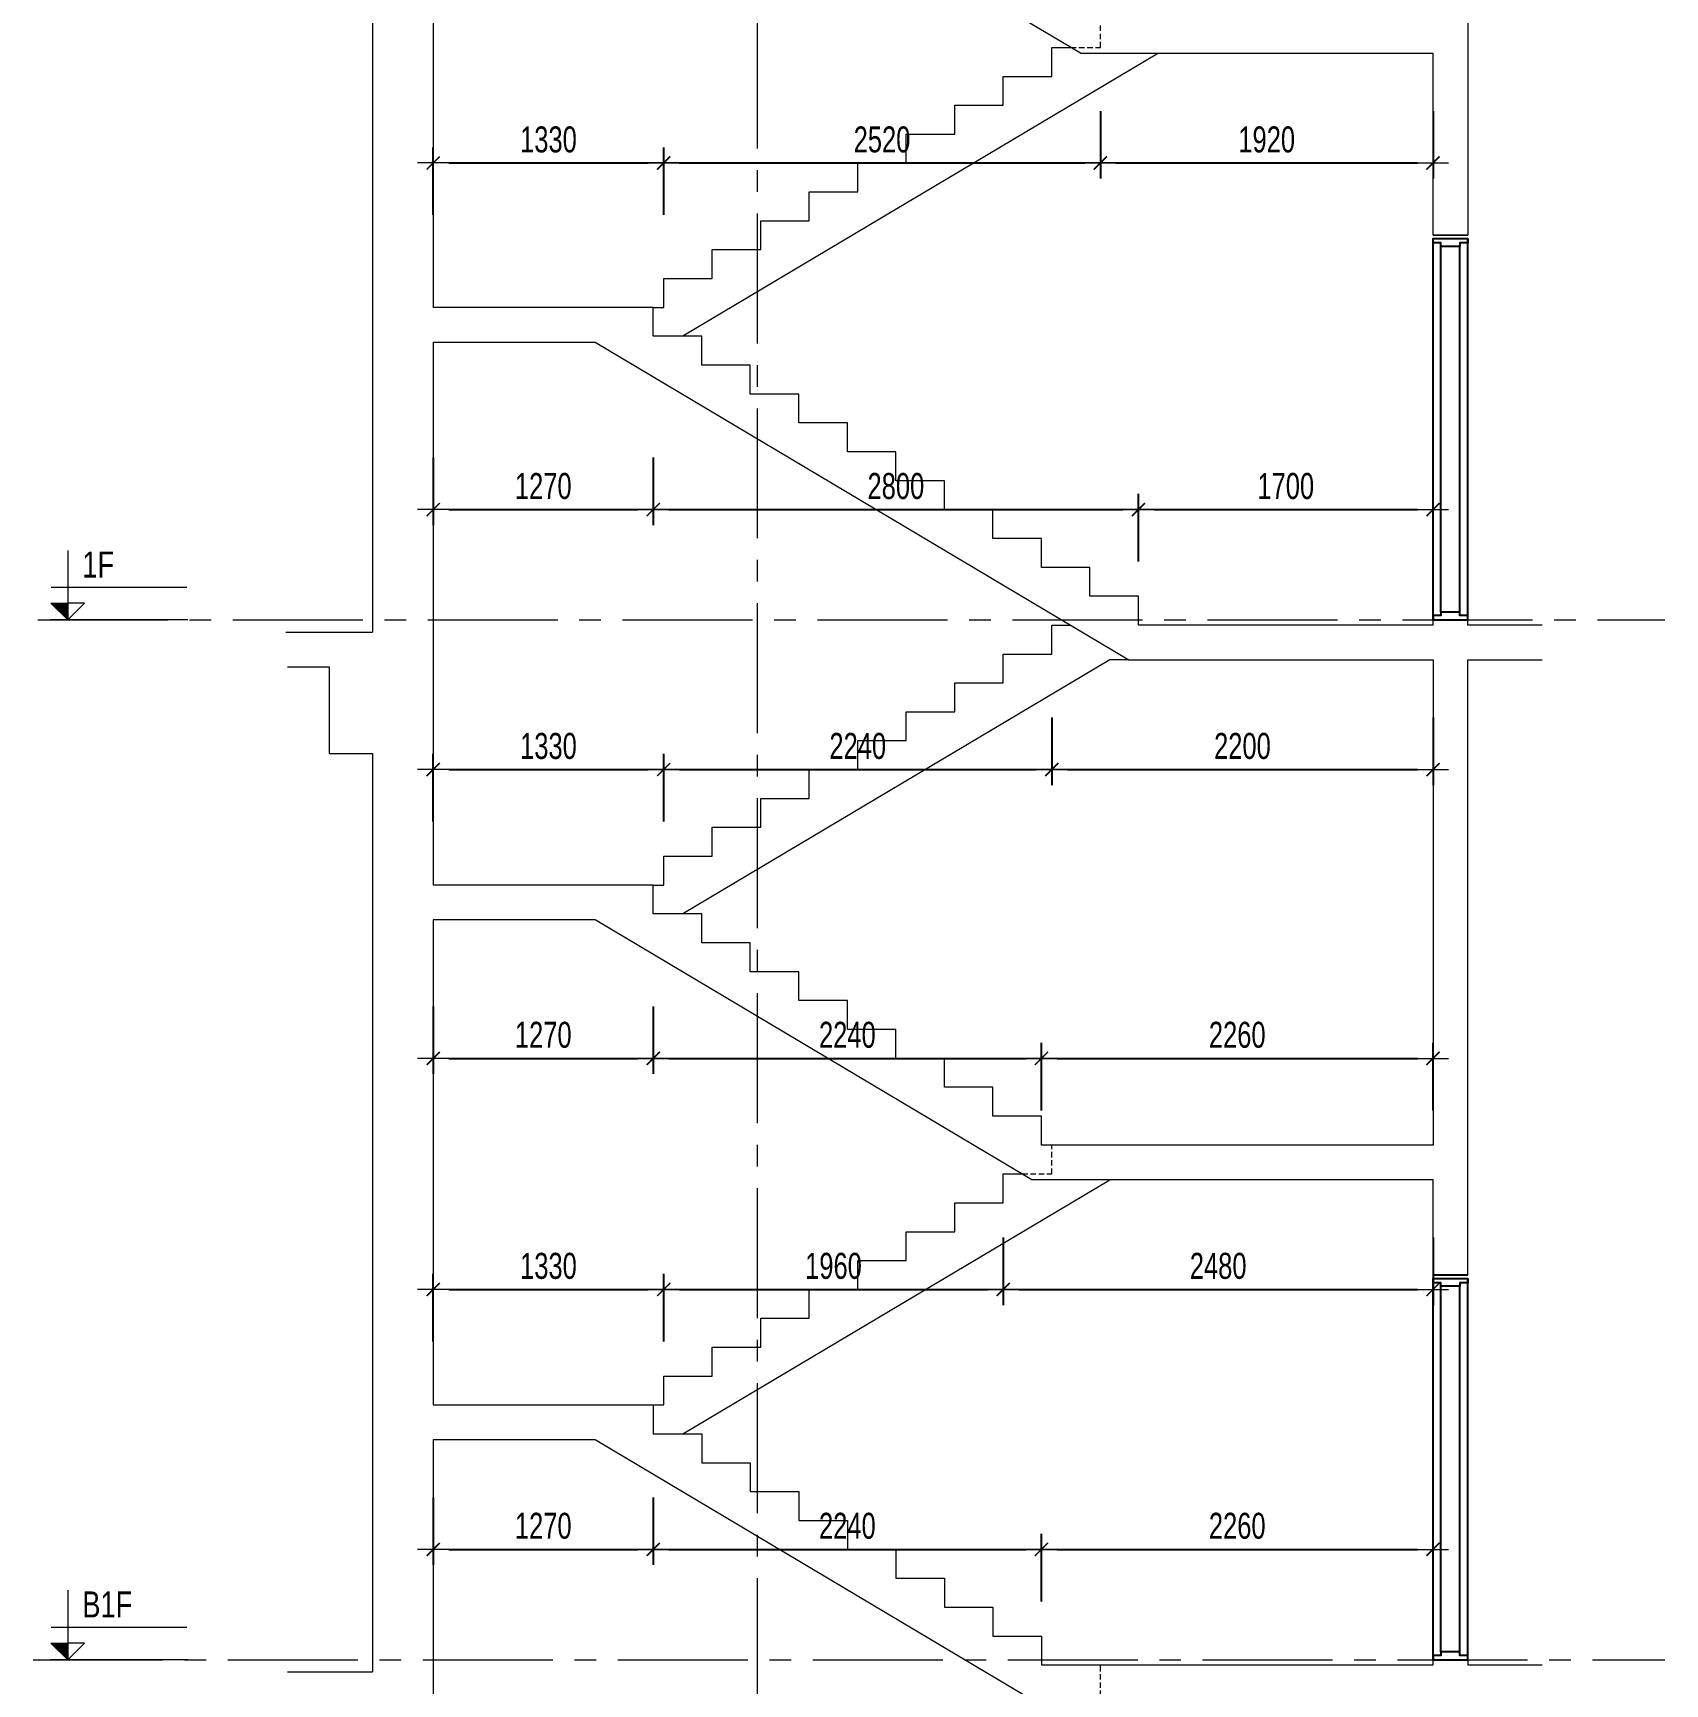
# Model space of a CAD drawing. Header units: millimetres. Extents: x -179076 to 254975, y -18667 to 296191.
# Drawn here: x 143048 to 152466, y 236829 to 246356 of the extents above; entities that cross this region are included whole.
import ezdxf

# ---------------------------------------------------------------- set-up
doc = ezdxf.new("R2010")
doc.units = ezdxf.units.MM
doc.linetypes.add('CENTER2', pattern=[1.125, 0.75, -0.125, 0.125, -0.125])
doc.linetypes.add('HIDDEN2', pattern=[4.7625, 3.175, -1.5875])
doc.layers.get('Defpoints').update_dxf_attribs({"color": 151, "lineweight": 9})
doc.layers.add('A-DOOR', color=4, linetype='Continuous')
doc.layers.add('DOOR', color=4, linetype='Continuous')
for name, color, linetype, lineweight in [('NDC_S_ANNO', 7, 'Continuous', 20), ('NDC_S_AXIS', 5, 'CENTER2', 13), ('NDC_S_CONTINUOUS', 3, 'Continuous', 20), ('NDC_S_DIM', 1, 'Continuous', 15), ('NDC_S_HIDDEN', 8, 'HIDDEN2', 13), ('NDC_S_SLAB', 2, 'Continuous', 20), ('NDC_S_TEXT SYMBOL', 7, 'Continuous', 20), ('NDC_S_VN TEXT', 7, 'Continuous', 20)]:
    doc.layers.add(name, color=color, linetype=linetype, lineweight=lineweight)
doc.styles.add('NDC_ANNO', font='', dxfattribs={"width": 0.8})
doc.styles.add('NDC_DIM', font='', dxfattribs={"width": 0.75})
doc.styles.get('NDC_ANNO').set_extended_font_data('Dotum')
doc.styles.get('NDC_DIM').set_extended_font_data('Dotum')
doc.dimstyles.new('NDC_dim_60', dxfattribs={"dimscale": 60, "dimtxt": 2.5, "dimasz": 1.5, "dimexe": 1.5, "dimexo": 2.5, "dimgap": 1, "dimtad": 1, "dimdec": 0, "dimzin": 0, "dimdsep": 46, "dimtxsty": 'NDC_DIM', "dimblk": 'DIMMARK', "dimcen": 0.09, "dimdle": 1.2, "dimclrd": 1, "dimclre": 1, "dimclrt": 3, "dimadec": 0, "dimazin": 0, "dimtfac": 1, "dimtdec": 0, "dimtix": 1, "dimtofl": 0, "dimtmove": 0, "dimatfit": 3, "dimfxl": 5, "dimfxlon": 1, "dimtolj": 1, "dimtzin": 0, "dimarcsym": 0})

# ---------------------------------------------------------------- blocks, each defined once
blk = doc.blocks.new('X-SECTION-2$0$X-SEC-DOO2')
at = {"layer": 'A-DOOR'}
for p, q in [((41975.6, 101971.9), (41975.6, 104171.9)), ((42020.6, 102016.9), (42020.6, 104126.9)), ((42130.6, 102016.9), (42130.6, 104126.9)), ((42175.6, 101971.9), (42175.6, 104171.9))]:
    blk.add_line(p, q, dxfattribs=at)
for points in [[(41975.6, 104171.9), (41975.6, 104146.9), (42020.6, 104146.9), (42020.6, 104126.9), (42130.6, 104126.9), (42130.6, 104146.9), (42175.6, 104146.9), (42175.6, 104171.9)], [(41975.6, 101971.9), (41975.6, 101996.9), (42020.6, 101996.9), (42020.6, 102016.9), (42130.6, 102016.9), (42130.6, 101996.9), (42175.6, 101996.9), (42175.6, 101971.9)]]:
    blk.add_lwpolyline(points, close=True, dxfattribs=at)
at = {"layer": 'Defpoints'}
blk.add_line((41975.6, 104191.9), (42175.6, 104191.9), dxfattribs=at)
blk = doc.blocks.new('DIMMARK')
at = {"layer": 'NDC_S_DIM', "color": 1}
blk.add_line((-1.5, 0), (1, 0), dxfattribs=at)
at = {"layer": 'NDC_S_DIM', "color": 2, "const_width": 0.1}
blk.add_lwpolyline([(-0.42, -0.42), (0.42, 0.42)], dxfattribs=at)
blk = doc.blocks.new('*D1346')
at = {"layer": 'Defpoints', "color": 0, "transparency": 16777216}
for p in [(145357.8, 238439.1, 0), (146627.8, 238439.1, 0), (146627.8, 237605.8, 0)]:
    blk.add_point(p, dxfattribs=at)
at = {"layer": 'NDC_S_DIM', "color": 1, "lineweight": -2, "transparency": 16777216}
for p, q in [((145357.8, 237905.8, 0), (145357.8, 237515.8, 0)), ((146627.8, 237905.8, 0), (146627.8, 237515.8, 0)), ((145447.8, 237605.8, 0), (146537.8, 237605.8, 0))]:
    blk.add_line(p, q, dxfattribs=at)
at = {"layer": 'NDC_S_DIM', "color": 1, "lineweight": -2, "transparency": 16777216, "xscale": 90, "yscale": 90, "zscale": 90, "rotation": 180}
blk.add_blockref('DIMMARK', (145357.8, 237605.8, 0), dxfattribs=at)
at = {"layer": 'NDC_S_DIM', "color": 1, "lineweight": -2, "transparency": 16777216, "xscale": 90, "yscale": 90, "zscale": 90}
blk.add_blockref('DIMMARK', (146627.8, 237605.8, 0), dxfattribs=at)
at = {"layer": 'NDC_S_DIM', "color": 3, "transparency": 16777216, "insert": (145992.8, 237740.9, 0), "char_height": 150, "attachment_point": 5, "style": 'NDC_DIM'}
blk.add_mtext('\\A1;1270', dxfattribs=at)
blk = doc.blocks.new('*D1347')
at = {"layer": 'Defpoints', "color": 0, "transparency": 16777216}
for p in [(146627.8, 238439.1, 0), (148867.8, 237605.8, 0), (148867.8, 236939.1, 0)]:
    blk.add_point(p, dxfattribs=at)
at = {"layer": 'NDC_S_DIM', "color": 1, "lineweight": -2, "transparency": 16777216}
for p, q in [((146627.8, 237905.8, 0), (146627.8, 237515.8, 0)), ((148867.8, 237305.8, 0), (148867.8, 237695.8, 0)), ((146717.8, 237605.8, 0), (148777.8, 237605.8, 0))]:
    blk.add_line(p, q, dxfattribs=at)
at = {"layer": 'NDC_S_DIM', "color": 1, "lineweight": -2, "transparency": 16777216, "xscale": 90, "yscale": 90, "zscale": 90, "rotation": 180}
blk.add_blockref('DIMMARK', (146627.8, 237605.8, 0), dxfattribs=at)
at = {"layer": 'NDC_S_DIM', "color": 1, "lineweight": -2, "transparency": 16777216, "xscale": 90, "yscale": 90, "zscale": 90}
blk.add_blockref('DIMMARK', (148867.8, 237605.8, 0), dxfattribs=at)
at = {"layer": 'NDC_S_DIM', "color": 3, "transparency": 16777216, "insert": (147747.8, 237740.9, 0), "char_height": 150, "attachment_point": 5, "style": 'NDC_DIM'}
blk.add_mtext('\\A1;2240', dxfattribs=at)
blk = doc.blocks.new('*D1348')
at = {"layer": 'Defpoints', "color": 0, "transparency": 16777216}
for p in [(151127.8, 237605.8, 0), (148867.8, 236939.1, 0), (151127.8, 236939.1, 0)]:
    blk.add_point(p, dxfattribs=at)
at = {"layer": 'NDC_S_DIM', "color": 1, "lineweight": -2, "transparency": 16777216}
for p, q in [((148867.8, 237305.8, 0), (148867.8, 237695.8, 0)), ((151127.8, 237305.8, 0), (151127.8, 237695.8, 0)), ((148957.8, 237605.8, 0), (151037.8, 237605.8, 0))]:
    blk.add_line(p, q, dxfattribs=at)
at = {"layer": 'NDC_S_DIM', "color": 1, "lineweight": -2, "transparency": 16777216, "xscale": 90, "yscale": 90, "zscale": 90, "rotation": 180}
blk.add_blockref('DIMMARK', (148867.8, 237605.8, 0), dxfattribs=at)
at = {"layer": 'NDC_S_DIM', "color": 1, "lineweight": -2, "transparency": 16777216, "xscale": 90, "yscale": 90, "zscale": 90}
blk.add_blockref('DIMMARK', (151127.8, 237605.8, 0), dxfattribs=at)
at = {"layer": 'NDC_S_DIM', "color": 3, "transparency": 16777216, "insert": (149997.8, 237740.9, 0), "char_height": 150, "attachment_point": 5, "style": 'NDC_DIM'}
blk.add_mtext('\\A1;2260', dxfattribs=at)
blk = doc.blocks.new('*D1349')
at = {"layer": 'Defpoints', "color": 0, "transparency": 16777216}
for p in [(146687.8, 239105.8, 0), (145357.8, 238439.1, 0), (146687.8, 238439.1)]:
    blk.add_point(p, dxfattribs=at)
at = {"layer": 'NDC_S_DIM', "color": 1, "lineweight": -2, "transparency": 16777216}
for p, q in [((145357.8, 238805.8, 0), (145357.8, 239195.8, 0)), ((146687.8, 238805.8, 0), (146687.8, 239195.8, 0)), ((145447.8, 239105.8, 0), (146597.8, 239105.8, 0))]:
    blk.add_line(p, q, dxfattribs=at)
at = {"layer": 'NDC_S_DIM', "color": 1, "lineweight": -2, "transparency": 16777216, "xscale": 90, "yscale": 90, "zscale": 90, "rotation": 180}
blk.add_blockref('DIMMARK', (145357.8, 239105.8, 0), dxfattribs=at)
at = {"layer": 'NDC_S_DIM', "color": 1, "lineweight": -2, "transparency": 16777216, "xscale": 90, "yscale": 90, "zscale": 90}
blk.add_blockref('DIMMARK', (146687.8, 239105.8, 0), dxfattribs=at)
at = {"layer": 'NDC_S_DIM', "color": 3, "transparency": 16777216, "insert": (146022.8, 239240.9, 0), "char_height": 150, "attachment_point": 5, "style": 'NDC_DIM'}
blk.add_mtext('\\A1;1330', dxfattribs=at)
blk = doc.blocks.new('*D1350')
at = {"layer": 'Defpoints', "color": 0, "transparency": 16777216}
for p in [(148647.8, 239689.1), (148647.8, 239105.8, 0), (146687.8, 238439.1)]:
    blk.add_point(p, dxfattribs=at)
at = {"layer": 'NDC_S_DIM', "color": 1, "lineweight": -2, "transparency": 16777216}
for p, q in [((148647.8, 239405.8, 0), (148647.8, 239015.8, 0)), ((146687.8, 238805.8, 0), (146687.8, 239195.8, 0)), ((146777.8, 239105.8, 0), (148557.8, 239105.8, 0))]:
    blk.add_line(p, q, dxfattribs=at)
at = {"layer": 'NDC_S_DIM', "color": 1, "lineweight": -2, "transparency": 16777216, "xscale": 90, "yscale": 90, "zscale": 90, "rotation": 180}
blk.add_blockref('DIMMARK', (146687.8, 239105.8, 0), dxfattribs=at)
at = {"layer": 'NDC_S_DIM', "color": 1, "lineweight": -2, "transparency": 16777216, "xscale": 90, "yscale": 90, "zscale": 90}
blk.add_blockref('DIMMARK', (148647.8, 239105.8, 0), dxfattribs=at)
at = {"layer": 'NDC_S_DIM', "color": 3, "transparency": 16777216, "insert": (147667.8, 239240.9, 0), "char_height": 150, "attachment_point": 5, "style": 'NDC_DIM'}
blk.add_mtext('\\A1;1960', dxfattribs=at)
blk = doc.blocks.new('*D1351')
at = {"layer": 'Defpoints', "color": 0, "transparency": 16777216}
for p in [(148647.8, 239689.1), (151127.8, 239689.1, 0), (151127.8, 239105.8, 0)]:
    blk.add_point(p, dxfattribs=at)
at = {"layer": 'NDC_S_DIM', "color": 1, "lineweight": -2, "transparency": 16777216}
for p, q in [((148647.8, 239405.8, 0), (148647.8, 239015.8, 0)), ((151127.8, 239405.8, 0), (151127.8, 239015.8, 0)), ((148737.8, 239105.8, 0), (151037.8, 239105.8, 0))]:
    blk.add_line(p, q, dxfattribs=at)
at = {"layer": 'NDC_S_DIM', "color": 1, "lineweight": -2, "transparency": 16777216, "xscale": 90, "yscale": 90, "zscale": 90, "rotation": 180}
blk.add_blockref('DIMMARK', (148647.8, 239105.8, 0), dxfattribs=at)
at = {"layer": 'NDC_S_DIM', "color": 1, "lineweight": -2, "transparency": 16777216, "xscale": 90, "yscale": 90, "zscale": 90}
blk.add_blockref('DIMMARK', (151127.8, 239105.8, 0), dxfattribs=at)
at = {"layer": 'NDC_S_DIM', "color": 3, "transparency": 16777216, "insert": (149887.8, 239240.9, 0), "char_height": 150, "attachment_point": 5, "style": 'NDC_DIM'}
blk.add_mtext('\\A1;2480', dxfattribs=at)
blk = doc.blocks.new('*D1352')
at = {"layer": 'Defpoints', "color": 0, "transparency": 16777216}
for p in [(145357.8, 241439.1, 0), (146627.8, 241439.1, 0), (146627.8, 240439.1, 0)]:
    blk.add_point(p, dxfattribs=at)
at = {"layer": 'NDC_S_DIM', "color": 1, "lineweight": -2, "transparency": 16777216}
for p, q in [((145357.8, 240739.1, 0), (145357.8, 240349.1, 0)), ((146627.8, 240739.1, 0), (146627.8, 240349.1, 0)), ((145447.8, 240439.1, 0), (146537.8, 240439.1, 0))]:
    blk.add_line(p, q, dxfattribs=at)
at = {"layer": 'NDC_S_DIM', "color": 1, "lineweight": -2, "transparency": 16777216, "xscale": 90, "yscale": 90, "zscale": 90, "rotation": 180}
blk.add_blockref('DIMMARK', (145357.8, 240439.1, 0), dxfattribs=at)
at = {"layer": 'NDC_S_DIM', "color": 1, "lineweight": -2, "transparency": 16777216, "xscale": 90, "yscale": 90, "zscale": 90}
blk.add_blockref('DIMMARK', (146627.8, 240439.1, 0), dxfattribs=at)
at = {"layer": 'NDC_S_DIM', "color": 3, "transparency": 16777216, "insert": (145992.8, 240574.2, 0), "char_height": 150, "attachment_point": 5, "style": 'NDC_DIM'}
blk.add_mtext('\\A1;1270', dxfattribs=at)
blk = doc.blocks.new('*D1353')
at = {"layer": 'Defpoints', "color": 0, "transparency": 16777216}
for p in [(146627.8, 241439.1, 0), (148867.8, 240439.1, 0), (148867.8, 239939.1, 0)]:
    blk.add_point(p, dxfattribs=at)
at = {"layer": 'NDC_S_DIM', "color": 1, "lineweight": -2, "transparency": 16777216}
for p, q in [((146627.8, 240739.1, 0), (146627.8, 240349.1, 0)), ((148867.8, 240139.1, 0), (148867.8, 240529.1, 0)), ((146717.8, 240439.1, 0), (148777.8, 240439.1, 0))]:
    blk.add_line(p, q, dxfattribs=at)
at = {"layer": 'NDC_S_DIM', "color": 1, "lineweight": -2, "transparency": 16777216, "xscale": 90, "yscale": 90, "zscale": 90, "rotation": 180}
blk.add_blockref('DIMMARK', (146627.8, 240439.1, 0), dxfattribs=at)
at = {"layer": 'NDC_S_DIM', "color": 1, "lineweight": -2, "transparency": 16777216, "xscale": 90, "yscale": 90, "zscale": 90}
blk.add_blockref('DIMMARK', (148867.8, 240439.1, 0), dxfattribs=at)
at = {"layer": 'NDC_S_DIM', "color": 3, "transparency": 16777216, "insert": (147747.8, 240574.2, 0), "char_height": 150, "attachment_point": 5, "style": 'NDC_DIM'}
blk.add_mtext('\\A1;2240', dxfattribs=at)
blk = doc.blocks.new('*D1354')
at = {"layer": 'Defpoints', "color": 0, "transparency": 16777216}
for p in [(151127.8, 240439.1, 0), (148867.8, 239939.1, 0), (151127.8, 239939.1, 0)]:
    blk.add_point(p, dxfattribs=at)
at = {"layer": 'NDC_S_DIM', "color": 1, "lineweight": -2, "transparency": 16777216}
for p, q in [((148867.8, 240139.1, 0), (148867.8, 240529.1, 0)), ((151127.8, 240139.1, 0), (151127.8, 240529.1, 0)), ((148957.8, 240439.1, 0), (151037.8, 240439.1, 0))]:
    blk.add_line(p, q, dxfattribs=at)
at = {"layer": 'NDC_S_DIM', "color": 1, "lineweight": -2, "transparency": 16777216, "xscale": 90, "yscale": 90, "zscale": 90, "rotation": 180}
blk.add_blockref('DIMMARK', (148867.8, 240439.1, 0), dxfattribs=at)
at = {"layer": 'NDC_S_DIM', "color": 1, "lineweight": -2, "transparency": 16777216, "xscale": 90, "yscale": 90, "zscale": 90}
blk.add_blockref('DIMMARK', (151127.8, 240439.1, 0), dxfattribs=at)
at = {"layer": 'NDC_S_DIM', "color": 3, "transparency": 16777216, "insert": (149997.8, 240574.2, 0), "char_height": 150, "attachment_point": 5, "style": 'NDC_DIM'}
blk.add_mtext('\\A1;2260', dxfattribs=at)
blk = doc.blocks.new('*D1355')
at = {"layer": 'Defpoints', "color": 0, "transparency": 16777216}
for p in [(146687.8, 242105.8, 0), (145357.8, 241439.1, 0), (146687.8, 241439.1)]:
    blk.add_point(p, dxfattribs=at)
at = {"layer": 'NDC_S_DIM', "color": 1, "lineweight": -2, "transparency": 16777216}
for p, q in [((145357.8, 241805.8, 0), (145357.8, 242195.8, 0)), ((146687.8, 241805.8, 0), (146687.8, 242195.8, 0)), ((145447.8, 242105.8, 0), (146597.8, 242105.8, 0))]:
    blk.add_line(p, q, dxfattribs=at)
at = {"layer": 'NDC_S_DIM', "color": 1, "lineweight": -2, "transparency": 16777216, "xscale": 90, "yscale": 90, "zscale": 90, "rotation": 180}
blk.add_blockref('DIMMARK', (145357.8, 242105.8, 0), dxfattribs=at)
at = {"layer": 'NDC_S_DIM', "color": 1, "lineweight": -2, "transparency": 16777216, "xscale": 90, "yscale": 90, "zscale": 90}
blk.add_blockref('DIMMARK', (146687.8, 242105.8, 0), dxfattribs=at)
at = {"layer": 'NDC_S_DIM', "color": 3, "transparency": 16777216, "insert": (146022.8, 242240.9, 0), "char_height": 150, "attachment_point": 5, "style": 'NDC_DIM'}
blk.add_mtext('\\A1;1330', dxfattribs=at)
blk = doc.blocks.new('*D1356')
at = {"layer": 'Defpoints', "color": 0, "transparency": 16777216}
for p in [(148927.8, 242772.5), (148927.8, 242105.8, 0), (146687.8, 241439.1)]:
    blk.add_point(p, dxfattribs=at)
at = {"layer": 'NDC_S_DIM', "color": 1, "lineweight": -2, "transparency": 16777216}
for p, q in [((148927.8, 242405.8, 0), (148927.8, 242015.8, 0)), ((146687.8, 241805.8, 0), (146687.8, 242195.8, 0)), ((146777.8, 242105.8, 0), (148837.8, 242105.8, 0))]:
    blk.add_line(p, q, dxfattribs=at)
at = {"layer": 'NDC_S_DIM', "color": 1, "lineweight": -2, "transparency": 16777216, "xscale": 90, "yscale": 90, "zscale": 90, "rotation": 180}
blk.add_blockref('DIMMARK', (146687.8, 242105.8, 0), dxfattribs=at)
at = {"layer": 'NDC_S_DIM', "color": 1, "lineweight": -2, "transparency": 16777216, "xscale": 90, "yscale": 90, "zscale": 90}
blk.add_blockref('DIMMARK', (148927.8, 242105.8, 0), dxfattribs=at)
at = {"layer": 'NDC_S_DIM', "color": 3, "transparency": 16777216, "insert": (147807.8, 242240.9, 0), "char_height": 150, "attachment_point": 5, "style": 'NDC_DIM'}
blk.add_mtext('\\A1;2240', dxfattribs=at)
blk = doc.blocks.new('*D1357')
at = {"layer": 'Defpoints', "color": 0, "transparency": 16777216}
for p in [(148927.8, 242772.5), (151127.8, 242739.1, 0), (151127.8, 242105.8, 0)]:
    blk.add_point(p, dxfattribs=at)
at = {"layer": 'NDC_S_DIM', "color": 1, "lineweight": -2, "transparency": 16777216}
for p, q in [((148927.8, 242405.8, 0), (148927.8, 242015.8, 0)), ((151127.8, 242405.8, 0), (151127.8, 242015.8, 0)), ((149017.8, 242105.8, 0), (151037.8, 242105.8, 0))]:
    blk.add_line(p, q, dxfattribs=at)
at = {"layer": 'NDC_S_DIM', "color": 1, "lineweight": -2, "transparency": 16777216, "xscale": 90, "yscale": 90, "zscale": 90, "rotation": 180}
blk.add_blockref('DIMMARK', (148927.8, 242105.8, 0), dxfattribs=at)
at = {"layer": 'NDC_S_DIM', "color": 1, "lineweight": -2, "transparency": 16777216, "xscale": 90, "yscale": 90, "zscale": 90}
blk.add_blockref('DIMMARK', (151127.8, 242105.8, 0), dxfattribs=at)
at = {"layer": 'NDC_S_DIM', "color": 3, "transparency": 16777216, "insert": (150027.8, 242240.9, 0), "char_height": 150, "attachment_point": 5, "style": 'NDC_DIM'}
blk.add_mtext('\\A1;2200', dxfattribs=at)
blk = doc.blocks.new('*D1358')
at = {"layer": 'Defpoints', "color": 0, "transparency": 16777216}
for p in [(145357.8, 244772.5, 0), (146627.8, 244772.5), (146627.8, 243605.8, 0)]:
    blk.add_point(p, dxfattribs=at)
at = {"layer": 'NDC_S_DIM', "color": 1, "lineweight": -2, "transparency": 16777216}
for p, q in [((145357.8, 243905.8, 0), (145357.8, 243515.8, 0)), ((146627.8, 243905.8, 0), (146627.8, 243515.8, 0)), ((145447.8, 243605.8, 0), (146537.8, 243605.8, 0))]:
    blk.add_line(p, q, dxfattribs=at)
at = {"layer": 'NDC_S_DIM', "color": 1, "lineweight": -2, "transparency": 16777216, "xscale": 90, "yscale": 90, "zscale": 90, "rotation": 180}
blk.add_blockref('DIMMARK', (145357.8, 243605.8, 0), dxfattribs=at)
at = {"layer": 'NDC_S_DIM', "color": 1, "lineweight": -2, "transparency": 16777216, "xscale": 90, "yscale": 90, "zscale": 90}
blk.add_blockref('DIMMARK', (146627.8, 243605.8, 0), dxfattribs=at)
at = {"layer": 'NDC_S_DIM', "color": 3, "transparency": 16777216, "insert": (145992.8, 243740.9, 0), "char_height": 150, "attachment_point": 5, "style": 'NDC_DIM'}
blk.add_mtext('\\A1;1270', dxfattribs=at)
blk = doc.blocks.new('*D1359')
at = {"layer": 'Defpoints', "color": 0, "transparency": 16777216}
for p in [(146627.8, 244772.5), (149427.8, 243605.8, 0), (149427.8, 242939.1, 0)]:
    blk.add_point(p, dxfattribs=at)
at = {"layer": 'NDC_S_DIM', "color": 1, "lineweight": -2, "transparency": 16777216}
for p, q in [((146627.8, 243905.8, 0), (146627.8, 243515.8, 0)), ((149427.8, 243305.8, 0), (149427.8, 243695.8, 0)), ((146717.8, 243605.8, 0), (149337.8, 243605.8, 0))]:
    blk.add_line(p, q, dxfattribs=at)
at = {"layer": 'NDC_S_DIM', "color": 1, "lineweight": -2, "transparency": 16777216, "xscale": 90, "yscale": 90, "zscale": 90, "rotation": 180}
blk.add_blockref('DIMMARK', (146627.8, 243605.8, 0), dxfattribs=at)
at = {"layer": 'NDC_S_DIM', "color": 1, "lineweight": -2, "transparency": 16777216, "xscale": 90, "yscale": 90, "zscale": 90}
blk.add_blockref('DIMMARK', (149427.8, 243605.8, 0), dxfattribs=at)
at = {"layer": 'NDC_S_DIM', "color": 3, "transparency": 16777216, "insert": (148027.8, 243740.9, 0), "char_height": 150, "attachment_point": 5, "style": 'NDC_DIM'}
blk.add_mtext('\\A1;2800', dxfattribs=at)
blk = doc.blocks.new('*D1360')
at = {"layer": 'Defpoints', "color": 0, "transparency": 16777216}
for p in [(151127.8, 243605.8, 0), (149427.8, 242939.1, 0), (151127.8, 242939.1, 0)]:
    blk.add_point(p, dxfattribs=at)
at = {"layer": 'NDC_S_DIM', "color": 1, "lineweight": -2, "transparency": 16777216}
for p, q in [((149427.8, 243305.8, 0), (149427.8, 243695.8, 0)), ((151127.8, 243305.8, 0), (151127.8, 243695.8, 0)), ((149517.8, 243605.8, 0), (151037.8, 243605.8, 0))]:
    blk.add_line(p, q, dxfattribs=at)
at = {"layer": 'NDC_S_DIM', "color": 1, "lineweight": -2, "transparency": 16777216, "xscale": 90, "yscale": 90, "zscale": 90, "rotation": 180}
blk.add_blockref('DIMMARK', (149427.8, 243605.8, 0), dxfattribs=at)
at = {"layer": 'NDC_S_DIM', "color": 1, "lineweight": -2, "transparency": 16777216, "xscale": 90, "yscale": 90, "zscale": 90}
blk.add_blockref('DIMMARK', (151127.8, 243605.8, 0), dxfattribs=at)
at = {"layer": 'NDC_S_DIM', "color": 3, "transparency": 16777216, "insert": (150277.8, 243740.9, 0), "char_height": 150, "attachment_point": 5, "style": 'NDC_DIM'}
blk.add_mtext('\\A1;1700', dxfattribs=at)
blk = doc.blocks.new('*D1361')
at = {"layer": 'Defpoints', "color": 0, "transparency": 16777216}
for p in [(146687.8, 245605.8, 0), (145357.8, 244772.5, 0), (146687.8, 244772.5)]:
    blk.add_point(p, dxfattribs=at)
at = {"layer": 'NDC_S_DIM', "color": 1, "lineweight": -2, "transparency": 16777216}
for p, q in [((145357.8, 245305.8, 0), (145357.8, 245695.8, 0)), ((146687.8, 245305.8, 0), (146687.8, 245695.8, 0)), ((145447.8, 245605.8, 0), (146597.8, 245605.8, 0))]:
    blk.add_line(p, q, dxfattribs=at)
at = {"layer": 'NDC_S_DIM', "color": 1, "lineweight": -2, "transparency": 16777216, "xscale": 90, "yscale": 90, "zscale": 90, "rotation": 180}
blk.add_blockref('DIMMARK', (145357.8, 245605.8, 0), dxfattribs=at)
at = {"layer": 'NDC_S_DIM', "color": 1, "lineweight": -2, "transparency": 16777216, "xscale": 90, "yscale": 90, "zscale": 90}
blk.add_blockref('DIMMARK', (146687.8, 245605.8, 0), dxfattribs=at)
at = {"layer": 'NDC_S_DIM', "color": 3, "transparency": 16777216, "insert": (146022.8, 245740.9, 0), "char_height": 150, "attachment_point": 5, "style": 'NDC_DIM'}
blk.add_mtext('\\A1;1330', dxfattribs=at)
blk = doc.blocks.new('*D1362')
at = {"layer": 'Defpoints', "color": 0, "transparency": 16777216}
for p in [(149207.8, 246272.5, 0), (149207.8, 245605.8, 0), (146687.8, 244772.5)]:
    blk.add_point(p, dxfattribs=at)
at = {"layer": 'NDC_S_DIM', "color": 1, "lineweight": -2, "transparency": 16777216}
for p, q in [((149207.8, 245905.8, 0), (149207.8, 245515.8, 0)), ((146687.8, 245305.8, 0), (146687.8, 245695.8, 0)), ((146777.8, 245605.8, 0), (149117.8, 245605.8, 0))]:
    blk.add_line(p, q, dxfattribs=at)
at = {"layer": 'NDC_S_DIM', "color": 1, "lineweight": -2, "transparency": 16777216, "xscale": 90, "yscale": 90, "zscale": 90, "rotation": 180}
blk.add_blockref('DIMMARK', (146687.8, 245605.8, 0), dxfattribs=at)
at = {"layer": 'NDC_S_DIM', "color": 1, "lineweight": -2, "transparency": 16777216, "xscale": 90, "yscale": 90, "zscale": 90}
blk.add_blockref('DIMMARK', (149207.8, 245605.8, 0), dxfattribs=at)
at = {"layer": 'NDC_S_DIM', "color": 3, "transparency": 16777216, "insert": (147947.8, 245740.9, 0), "char_height": 150, "attachment_point": 5, "style": 'NDC_DIM'}
blk.add_mtext('\\A1;2520', dxfattribs=at)
blk = doc.blocks.new('*D1363')
at = {"layer": 'Defpoints', "color": 0, "transparency": 16777216}
for p in [(149207.8, 246272.5, 0), (151127.8, 246239.1, 0), (151127.8, 245605.8, 0)]:
    blk.add_point(p, dxfattribs=at)
at = {"layer": 'NDC_S_DIM', "color": 1, "lineweight": -2, "transparency": 16777216}
for p, q in [((149207.8, 245905.8, 0), (149207.8, 245515.8, 0)), ((151127.8, 245905.8, 0), (151127.8, 245515.8, 0)), ((149297.8, 245605.8, 0), (151037.8, 245605.8, 0))]:
    blk.add_line(p, q, dxfattribs=at)
at = {"layer": 'NDC_S_DIM', "color": 1, "lineweight": -2, "transparency": 16777216, "xscale": 90, "yscale": 90, "zscale": 90, "rotation": 180}
blk.add_blockref('DIMMARK', (149207.8, 245605.8, 0), dxfattribs=at)
at = {"layer": 'NDC_S_DIM', "color": 1, "lineweight": -2, "transparency": 16777216, "xscale": 90, "yscale": 90, "zscale": 90}
blk.add_blockref('DIMMARK', (151127.8, 245605.8, 0), dxfattribs=at)
at = {"layer": 'NDC_S_DIM', "color": 3, "transparency": 16777216, "insert": (150167.8, 245740.9, 0), "char_height": 150, "attachment_point": 5, "style": 'NDC_DIM'}
blk.add_mtext('\\A1;1920', dxfattribs=at)
blk = doc.blocks.new('kata_block_CT')
at = {"layer": 'NDC_S_ANNO'}
blk.add_hatch(color=3, dxfattribs=at).paths.add_polyline_path([(0, 1.6), (-1.61, 1.6), (0, 0)])
at = {"layer": 'NDC_S_ANNO', "ltscale": 50}
h = blk.add_hatch(dxfattribs=at)
h.set_pattern_fill('ANSI31', color=256, scale=1.406, style=0)
h.paths.add_polyline_path([(0, 1.6), (0, 0), (1.61, 1.6)])
for p, q in [((-1.59, 3.14), (11.47, 3.14)), ((11.56, 0), (-1.64, 0))]:
    blk.add_line(p, q, dxfattribs=at)
for points in [[(0, 6.69), (0, 0)], [(0, 0), (-1.61, 1.6), (0, 1.6)], [(0, 0), (1.61, 1.6), (0, 1.6)]]:
    blk.add_lwpolyline(points, dxfattribs=at)
at = {"layer": 'NDC_S_ANNO', "color": 8, "ltscale": 50}
blk.add_lwpolyline([(0, 0), (-1.61, 1.6), (0, 1.6)], dxfattribs=at)
at = {"layer": 'NDC_S_TEXT SYMBOL', "color": 3, "style": 'NDC_ANNO', "width": 0.8}
blk.add_attdef('CT', (1.41, 4.07), '', height=2.5, dxfattribs=at)

msp = doc.modelspace()

# ---------------------------------------------------------------- linework, layer by layer
at = {"layer": 'NDC_S_AXIS', "ltscale": 1000}
for p, q in [((147228.3, 227690), (147228.3, 259851.7)), ((143076, 242969.1, 0), (152466.3, 242969.1, 0)), ((143048.2, 236969.1, 0), (152466.3, 236969.1, 0))]:
    msp.add_line(p, q, dxfattribs=at)
at = {"layer": 'NDC_S_CONTINUOUS'}
for p, q in [((149542.8, 246239.1), (146798.8, 244605.8)), ((146798.8, 238272.5), (149262.8, 239739.1))]:
    msp.add_line(p, q, dxfattribs=at)
for points in [[(146627.8, 244772.5), (146687.8, 244772.5), (146687.8, 244939.1), (146967.8, 244939.1), (146967.8, 245105.8), (147247.8, 245105.8), (147247.8, 245272.5), (147527.8, 245272.5), (147527.8, 245439.1), (147807.8, 245439.1), (147807.8, 245605.8), (148087.8, 245605.8), (148087.8, 245772.5), (148367.8, 245772.5), (148367.8, 245939.1), (148647.8, 245939.1), (148647.8, 246105.8), (148927.8, 246105.8), (148927.8, 246272.5), (149036.8, 246272.5)], [(146627.8, 241439.1), (146687.8, 241439.1), (146687.8, 241605.8), (146967.8, 241605.8), (146967.8, 241772.5), (147247.8, 241772.5), (147247.8, 241939.1), (147527.8, 241939.1), (147527.8, 242105.8), (147807.8, 242105.8), (147807.8, 242272.5), (148087.8, 242272.5), (148087.8, 242439.1), (148367.8, 242439.1), (148367.8, 242605.8), (148647.8, 242605.8), (148647.8, 242772.5), (148927.8, 242772.5), (148927.8, 242939.1), (149036.8, 242939.1)], [(149372.8, 242739.1), (149262.8, 242739.1), (146798.8, 241272.5)], [(146627.8, 238439.1), (146687.8, 238439.1), (146687.8, 238605.8), (146967.8, 238605.8), (146967.8, 238772.5), (147247.8, 238772.5), (147247.8, 238939.1), (147527.8, 238939.1), (147527.8, 239105.8), (147807.8, 239105.8), (147807.8, 239272.5), (148087.8, 239272.5), (148087.8, 239439.1), (148367.8, 239439.1), (148367.8, 239605.8), (148647.8, 239605.8), (148647.8, 239772.5), (148756.8, 239772.5)]]:
    msp.add_lwpolyline(points, dxfattribs=at)
at = {"layer": 'NDC_S_HIDDEN', "ltscale": 10}
for points in [[(149036.8, 246272.5), (149207.8, 246272.5), (149207.8, 246439.1)], [(148756.8, 239772.5), (148927.8, 239772.5), (148927.8, 239939.1)]]:
    msp.add_lwpolyline(points, dxfattribs=at)
at = {"layer": 'NDC_S_HIDDEN', "ltscale": 10, "elevation": 0}
msp.add_lwpolyline([(148927.8, 236739.1), (148927.8, 236759.1), (149207.8, 236759.1), (149207.8, 236939.1)], dxfattribs=at)
at = {"layer": 'NDC_S_SLAB'}
for p, q in [((145007.8, 252199.1, 0), (145007.8, 242899.1, 0)), ((145357.8, 247905.8, 0), (145357.8, 244772.5, 0)), ((149092.8, 246239.1), (146292.8, 247905.8)), ((151127.8, 245189.1, 0), (151127.8, 246239.1, 0)), ((145357.8, 244572.5, 0), (145357.8, 241439.1, 0)), ((151127.8, 242939.1, 0), (151127.8, 242969.1, 0)), ((144507.8, 242899.1, 0), (145007.8, 242899.1, 0)), ((144517.5, 242699.1, 0), (144757.8, 242699.1, 0)), ((144757.8, 242699.1, 0), (144757.8, 242199.1, 0)), ((151327.8, 239189.1, 0), (151327.8, 242739.1, 0)), ((151327.8, 242739.1, 0), (151757.3, 242739.1, 0)), ((144757.8, 242199.1, 0), (145007.8, 242199.1, 0)), ((145007.8, 242199.1, 0), (145007.8, 236899.1, 0)), ((145357.8, 241239.1, 0), (145357.8, 238439.1, 0)), ((145357.8, 238239.1, 0), (145357.8, 235139.1, 0)), ((144517.5, 236899.1, 0), (145007.8, 236899.1, 0))]:
    msp.add_line(p, q, dxfattribs=at)
at = {"layer": 'NDC_S_SLAB', "elevation": 0}
for points in [[(151757.3, 252739.1), (151327.8, 252739.1), (151327.8, 245189.1)], [(149092.8, 246239.1), (151127.8, 246239.1)], [(151127.8, 245189.1), (151327.8, 245189.1)], [(145357.8, 244572.5), (146292.8, 244572.5), (149372.8, 242739.1), (151127.8, 242739.1), (151127.8, 239939.1), (148867.8, 239939.1), (148867.8, 240105.8), (148587.8, 240105.8), (148587.8, 240272.5), (148307.8, 240272.5), (148307.8, 240439.1), (148027.8, 240439.1), (148027.8, 240605.8), (147747.8, 240605.8), (147747.8, 240772.5), (147467.8, 240772.5), (147467.8, 240939.1), (147187.8, 240939.1), (147187.8, 241105.8), (146907.8, 241105.8), (146907.8, 241272.5), (146627.8, 241272.5), (146627.8, 241439.1), (145357.8, 241439.1)], [(151127.8, 242969.1), (151327.8, 242969.1)], [(151327.8, 242939.1), (151327.8, 242969.1)], [(151757.3, 242939.1), (151327.8, 242939.1)], [(151127.8, 239189.1), (151127.8, 239739.1), (148812.8, 239739.1), (146292.8, 241239.1), (145357.8, 241239.1)], [(151127.8, 239189.1), (151327.8, 239189.1)], [(145357.8, 238439.1), (146627.8, 238439.1), (146627.8, 238272.5), (146907.8, 238272.5), (146907.8, 238105.8), (147187.8, 238105.8), (147187.8, 237939.1), (147467.8, 237939.1), (147467.8, 237772.5), (147747.8, 237772.5), (147747.8, 237605.8), (148027.8, 237605.8), (148027.8, 237439.1), (148307.8, 237439.1), (148307.8, 237272.5), (148587.8, 237272.5), (148587.8, 237105.8), (148867.8, 237105.8), (148867.8, 236939.1), (151127.8, 236939.1), (151127.8, 236969.1)], [(145357.8, 238239.1), (146292.8, 238239.1), (148812.8, 236739.1), (151127.8, 236739.1)], [(151127.8, 236969.1), (151327.8, 236969.1)], [(151327.8, 236969.1), (151327.8, 236939.1), (151757.3, 236939.1)]]:
    msp.add_lwpolyline(points, dxfattribs=at)
at = {"layer": 'NDC_S_SLAB'}
msp.add_lwpolyline([(151127.8, 242939.1), (149427.8, 242939.1), (149427.8, 243105.8), (149147.8, 243105.8), (149147.8, 243272.5), (148867.8, 243272.5), (148867.8, 243439.1), (148587.8, 243439.1), (148587.8, 243605.8), (148307.8, 243605.8), (148307.8, 243772.5), (148027.8, 243772.5), (148027.8, 243939.1), (147747.8, 243939.1), (147747.8, 244105.8), (147467.8, 244105.8), (147467.8, 244272.5), (147187.8, 244272.5), (147187.8, 244439.1), (146907.8, 244439.1), (146907.8, 244605.8), (146627.8, 244605.8), (146627.8, 244772.5), (145357.8, 244772.5)], dxfattribs=at)

# ---------------------------------------------------------------- block references
at = {"layer": 'DOOR', "xscale": -1}
for p in [(193303.4, 140997.3, 0), (193303.4, 134997.3, 0)]:
    msp.add_blockref('X-SECTION-2$0$X-SEC-DOO2', p, dxfattribs=at)
at = {"layer": 'NDC_S_VN TEXT', "xscale": 60, "yscale": 60, "zscale": 60}
for p, values in [((143248.4, 242969.1, 0), {'CT': '1F'}), ((143248.4, 236969.1, 0), {'CT': 'B1F'})]:
    msp.add_blockref('kata_block_CT', p, dxfattribs=at).add_auto_attribs(values)

# ---------------------------------------------------------------- dimensions: what is measured, and where the dimension line sits
at = {"layer": 'NDC_S_DIM'}
for base, p1, p2, picture, middle in [((149207.8, 245605.8, 0), (146687.8, 244772.5), (149207.8, 246272.5, 0), '*D1362', (147947.8, 245740.9, 0)), ((151127.8, 245605.8, 0), (149207.8, 246272.5, 0), (151127.8, 246239.1, 0), '*D1363', (150167.8, 245740.9, 0)), ((149427.8, 243605.8, 0), (146627.8, 244772.5), (149427.8, 242939.1, 0), '*D1359', (148027.8, 243740.9, 0)), ((151127.8, 243605.8, 0), (149427.8, 242939.1, 0), (151127.8, 242939.1, 0), '*D1360', (150277.8, 243740.9, 0)), ((148927.8, 242105.8, 0), (146687.8, 241439.1), (148927.8, 242772.5), '*D1356', (147807.8, 242240.9, 0)), ((151127.8, 242105.8, 0), (148927.8, 242772.5), (151127.8, 242739.1, 0), '*D1357', (150027.8, 242240.9, 0)), ((148867.8, 240439.1, 0), (146627.8, 241439.1, 0), (148867.8, 239939.1, 0), '*D1353', (147747.8, 240574.2, 0)), ((151127.8, 240439.1, 0), (148867.8, 239939.1, 0), (151127.8, 239939.1, 0), '*D1354', (149997.8, 240574.2, 0)), ((148647.8, 239105.8, 0), (146687.8, 238439.1), (148647.8, 239689.1), '*D1350', (147667.8, 239240.9, 0)), ((151127.8, 239105.8, 0), (148647.8, 239689.1), (151127.8, 239689.1, 0), '*D1351', (149887.8, 239240.9, 0)), ((148867.8, 237605.8, 0), (146627.8, 238439.1, 0), (148867.8, 236939.1, 0), '*D1347', (147747.8, 237740.9, 0)), ((151127.8, 237605.8, 0), (148867.8, 236939.1, 0), (151127.8, 236939.1, 0), '*D1348', (149997.8, 237740.9, 0))]:
    dim = msp.add_linear_dim(base=base, p1=p1, p2=p2, dimstyle='NDC_dim_60', override={"dimtmove": 1}, dxfattribs=at)
    dim.commit()
    dim.dimension.update_dxf_attribs({"geometry": picture, "text_midpoint": middle})
for base, p1, p2, picture, middle in [((146687.8, 245605.8, 0), (145357.8, 244772.5, 0), (146687.8, 244772.5), '*D1361', (146022.8, 245740.9, 0)), ((146627.8, 243605.8, 0), (145357.8, 244772.5, 0), (146627.8, 244772.5), '*D1358', (145992.8, 243740.9, 0)), ((146687.8, 242105.8, 0), (145357.8, 241439.1, 0), (146687.8, 241439.1), '*D1355', (146022.8, 242240.9, 0)), ((146627.8, 240439.1, 0), (145357.8, 241439.1, 0), (146627.8, 241439.1, 0), '*D1352', (145992.8, 240574.2, 0)), ((146687.8, 239105.8, 0), (145357.8, 238439.1, 0), (146687.8, 238439.1), '*D1349', (146022.8, 239240.9, 0)), ((146627.8, 237605.8, 0), (145357.8, 238439.1, 0), (146627.8, 238439.1, 0), '*D1346', (145992.8, 237740.9, 0))]:
    dim = msp.add_linear_dim(base=base, p1=p1, p2=p2, dimstyle='NDC_dim_60', dxfattribs=at)
    dim.commit()
    dim.dimension.update_dxf_attribs({"geometry": picture, "text_midpoint": middle})

doc.saveas('drawing.dxf')
